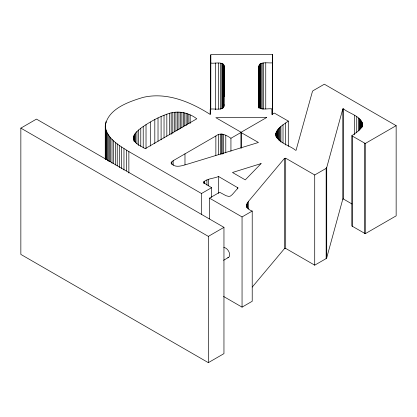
<?xml version="1.0" encoding="UTF-8"?>
<svg xmlns="http://www.w3.org/2000/svg" width="417" height="417" viewBox="0 0 417 417"><rect width="100%" height="100%" fill="white"/><g stroke="black" fill="none" stroke-linecap="round" stroke-linejoin="round"><path stroke-width="0.63" d="M210.694 109.754L210.767 54.862L211.257 54.549L272.098 54.346L272.629 54.648L272.541 62.826C268.392 63.462 257.883 60.528 258.712 68.185L258.425 104.917C258.905 111.433 268.188 107.967 272.098 108.936L272.072 114.383L274.344 113.07L288.293 121.086L288.293 146.393M224.065 106.59L224.382 66.981C223.825 60.522 214.619 64.02 210.694 63.03M224.065 104.641C223.898 111.532 214.333 108.238 210.272 109.145L210.168 114.404C190.501 101.894 166.618 91.813 142.948 97.422C128.613 101.805 107.841 108.842 105.251 125.882L105.251 158.976M288.293 121.086C283.732 124.667 276.586 127.951 275.819 134.441C278.019 143.167 289.549 145.194 295.46 150.183L296.034 150.355L312.286 92.021L312.849 90.838L324.343 84.203L396.15 125.658L396.15 215.86L365.282 233.682L351.807 225.972L351.807 135.77C355.795 132.575 362.232 129.468 362.43 123.63C359.845 115.462 349.107 113.57 343.311 108.754L342.795 108.941L326.719 167.577L326.719 257.779L326.157 258.576L314.715 265.17L285.697 248.417L284.368 248.735L252.264 287.063M326.719 167.577L326.157 168.374L314.715 174.968L285.697 158.215L284.368 158.533L248.516 201.338C244.456 204.966 247.865 209.954 252.217 211.059L252.217 301.267L242.053 307.136L223.528 296.44M133.45 137.61C133.977 133.435 137.787 130.735 140.774 128.233C148.796 122.468 157.517 117.552 166.831 114.206C176.818 110.14 188.348 112.204 196.793 118.803L145.152 148.676C141.113 145.825 133.549 143.74 133.45 137.61L133.461 139.768M171.241 162.552L171.158 162.984C174.952 168.739 182.521 165.513 187.775 164.069L258.441 142.478L240.984 132.486L230.935 138.267C226.577 135.264 220.744 131.876 215.86 135.978L173.17 160.701L171.241 162.552L171.241 163.85M326.719 257.779L342.795 199.144L342.795 108.941M209.496 218.904L209.496 198.138L219.676 192.273L226.045 195.719L228.657 196.407L230.293 196.167L232.253 194.603L238.081 187.926L218.565 176.511C213.864 178.591 207.489 178.356 203.642 182.01L204.335 183.152L211.596 187.681L201.494 193.514L201.494 214.281M20.85 128.128L36.472 119.106L223.955 227.348L223.955 353.632L208.333 362.654L20.85 254.412L20.85 128.128L208.333 236.371L223.955 227.348M351.807 135.77L365.282 143.479L396.15 125.658M209.496 198.138L242.053 216.934L252.217 211.059M223.533 260.307L228.552 257.409M342.795 199.144L343.311 198.956L351.943 203.96M105.251 125.882C106.46 138.496 119.252 145.481 128.863 151.579L201.494 193.514M365.282 143.479L365.282 233.682M364.552 143.307L364.552 233.51M362.43 123.63L362.43 126.226M362.316 123.036L362.316 126.283M362.118 122.436L362.076 127.3M361.841 121.832L361.841 127.023M361.487 121.217L361.487 127.706M361.049 120.591L361.049 128.379M360.528 119.96L360.528 128.4M359.928 119.325L359.928 129.708M359.251 118.673L359.251 130.354M358.49 118.021L358.49 131.001M356.728 116.687L356.728 132.908M354.643 115.316L354.643 134.785M352.391 136.286L352.391 226.488M343.311 108.754L343.311 198.956M326.157 168.374L326.157 258.576M314.715 174.968L314.715 265.17M285.697 158.215L285.697 248.417M285.483 122.968L285.483 145.033M284.368 158.533L284.368 248.735M283.013 124.782L283.013 142.953M280.907 126.502L280.907 142.077M279.989 127.331L279.989 140.962M279.161 128.139L279.161 140.472M278.426 128.926L278.426 139.956M277.785 129.687L277.785 138.772M277.232 130.427L277.232 138.866M276.768 131.147L276.768 137.636M276.398 131.845L276.325 137.688M276.117 132.517L276.117 136.411M275.929 133.169L275.929 136.416M275.83 133.805L275.83 135.103M272.629 54.648L272.629 114.352M272.541 62.826L272.541 114.738M272.098 108.936L272.098 114.779M265.749 62.868L265.749 108.941M263.497 63.003L263.497 109.077M262.152 63.17L262.152 109.249M261.099 63.405L261.099 108.832M260.338 63.702L260.338 108.477M259.958 63.957L259.958 108.086M259.489 64.499L259.489 107.977M259.124 65.229L259.124 108.06M258.821 66.496L258.821 108.024M258.712 68.185L258.712 107.122M258.425 104.917L258.462 107.242M248.516 201.338L248.516 209.125M247.526 202.798L247.526 208.641M246.9 204.127L246.9 207.374M246.666 205.039L246.666 207.635M242.053 216.934L242.053 307.136M241.25 132.554L241.25 148.129M240.984 132.486L240.984 148.061M237.721 187.572L237.721 188.87M230.935 138.267L230.935 151.246M225.79 135.353L225.79 152.877M224.382 66.981L224.382 96.186M224.153 65.636L224.153 96.134M223.846 64.844L223.846 106.377M223.423 64.239L223.423 107.722M223.455 134.347L223.455 153.816M223.074 63.947L223.074 108.071M222.662 63.723L222.662 108.503M222.178 134.019L222.178 154.134M221.808 63.457L221.808 108.879M221.281 133.951L221.281 154.066M220.65 63.248L220.65 109.322M220.296 134.092L220.296 154.207M218.644 63.071L218.644 109.15M218.597 134.644L218.597 154.764M218.565 176.511L218.565 193.384M215.86 135.978L215.86 155.447M215.652 63.014L215.652 109.739M211.528 187.572L211.596 197.418M210.767 54.862L210.767 109.374M210.272 109.145L210.272 114.336M208.531 179.399L208.531 185.888M208.333 236.371L208.333 362.654M206.921 179.935L206.921 185.127M204.387 181.14L204.387 183.73M203.83 181.619L203.83 183.563M190.194 115.019L190.194 123.453M188.859 114.362L188.859 123.448M187.504 113.789L187.504 124.172M186.128 113.299L186.128 125.632M184.981 153.8L184.981 164.83M184.736 112.892L184.736 125.871M183.318 112.569L183.318 126.841M181.88 112.324L181.88 127.899M180.42 112.163L180.42 128.389M178.94 112.084L178.94 129.609M177.444 112.09L177.444 130.26M175.922 112.178L175.922 131.001M174.379 112.35L174.379 131.819M173.17 160.701L173.17 165.241M172.81 112.606L172.81 133.367M171.82 161.78L171.82 164.376M171.178 112.95L171.178 134.363M169.484 113.382L169.484 134.795M166.831 114.206L166.831 136.27M164.037 115.233L164.037 137.944M161.098 116.458L161.098 139.82M158.022 117.891L158.022 141.254M154.811 119.528L154.811 143.542M150.308 122.03L150.308 146.039M146.023 124.62L146.023 148.629M143.219 126.466L143.219 147.884M140.774 128.233L140.774 146.403M138.684 129.916L138.684 145.491M136.943 131.522L136.943 143.855M135.556 133.044L135.556 142.781M134.832 134.013L134.832 141.801M134.258 134.946L134.258 141.436M133.847 135.848L133.847 141.04M133.576 136.734L133.576 139.33M128.863 151.579L128.863 172.992M126.528 150.203L126.528 170.97M123.958 148.603L123.958 170.021M121.55 147.019L121.55 168.432M119.309 145.439L119.309 167.504M117.234 143.87L117.234 165.935M115.327 142.317L115.327 165.028M113.58 140.769L113.58 163.485M112.006 139.236L112.006 163.245M110.588 137.709L110.588 161.718M109.343 136.197L109.343 161.504M108.264 134.691L108.264 161.296M107.346 133.195L107.346 160.451M106.596 131.715L106.596 159.617M105.975 121.576L105.975 122.874M106.012 130.24L106.012 159.445M105.569 123.005L105.569 125.6M105.59 128.78L105.59 159.278M105.334 127.326L105.334 159.122M223.799 247.604A5.525 3.19 60 0 1 229.147 252.301A5.525 3.19 60 0 1 227.75 257.67M261.089 163.594L245.274 179.873L232.472 172.482L261.089 163.594M266.651 117.511L241.099 132.262L215.844 117.683L266.651 117.511"/></g></svg>
